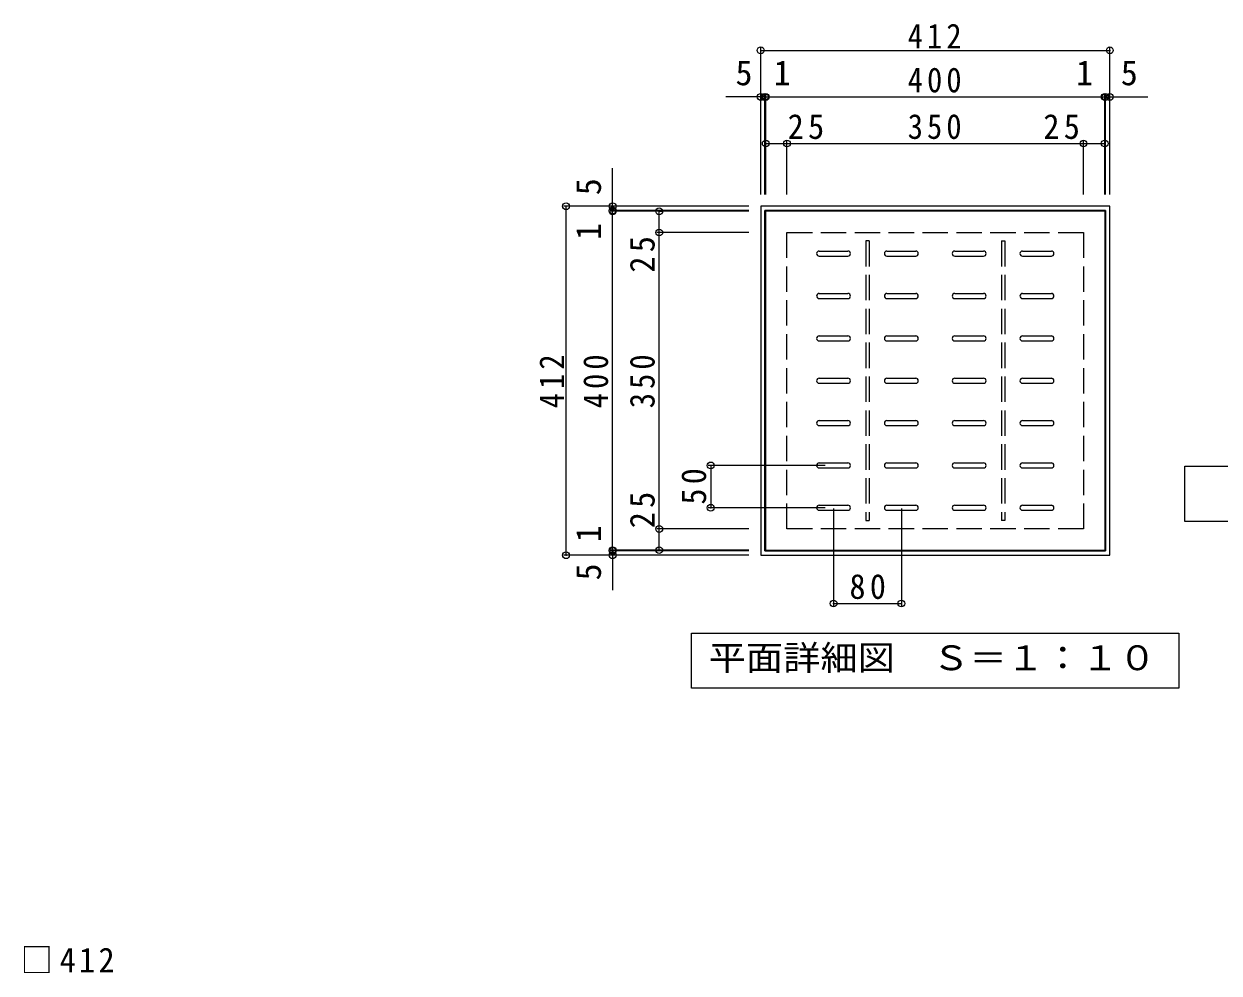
# Model space of a CAD drawing. Units: millimetres on the paper, enlarged 2 times, with parts at other scales. Extents: x -335 to 314, y -275 to 236.
# Drawn here: x -225.8 to 56.3, y 12 to 236.1 of the extents above; entities that cross this region are included whole.
import ezdxf
from ezdxf.enums import TextEntityAlignment as Align

# ---------------------------------------------------------------- set-up
doc = ezdxf.new("R2010")
doc.units = ezdxf.units.MM
doc.header["$LTSCALE"] = 2
doc.header["$PDMODE"] = 32
doc.header["$PDSIZE"] = 1.6
doc.linetypes.add('DASHED3', pattern=[4, 3, -1])
for name, color, linetype, lineweight in [('C-1', 2, 'Continuous', 9), ('C-2', 3, 'Continuous', 9), ('C-4', 7, 'Continuous', 9), ('C-5', 7, 'Continuous', 9), ('C-A', 3, 'Continuous', 9), ('C-B', 6, 'DASHED3', 9), ('D-4', 7, 'Continuous', 9)]:
    doc.layers.add(name, color=color, linetype=linetype, lineweight=lineweight)
doc.styles.add('ＭＳ ゴシック', font='')
doc.styles.get('ＭＳ ゴシック').set_extended_font_data('MS Gothic')

msp = doc.modelspace()

# ---------------------------------------------------------------- linework, layer by layer
at = {"layer": 'C-1'}
for p, q in [((30.511, 193.016), (-51.889, 193.016)), ((29.511, 192.016), (-50.889, 192.016)), ((-50.889, 111.616), (-50.889, 192.016)), ((29.511, 192.016), (29.511, 111.616)), ((30.511, 110.616), (30.511, 193.016)), ((-50.889, 111.616), (29.511, 111.616))]:
    msp.add_line(p, q, dxfattribs=at)
msp.add_lwpolyline([(-51.889, 193.016), (-51.889, 110.616), (30.511, 110.616)], dxfattribs=at)
at = {"layer": 'C-1', "linetype": 'DASHED3'}
msp.add_lwpolyline([(24.311, 116.816), (-45.689, 116.816), (-45.689, 186.816), (24.311, 186.816)], close=True, dxfattribs=at)
at = {"layer": 'C-2'}
for p, q in [((-50.689, 111.816), (-50.689, 191.816)), ((29.311, 191.816), (-50.689, 191.816)), ((29.311, 191.816), (29.311, 111.816)), ((-50.689, 111.816), (29.311, 111.816))]:
    msp.add_line(p, q, dxfattribs=at)
at = {"layer": 'C-4'}
for p, q in [((-51.889, 195.816), (-51.889, 230.416)), ((-51.889, 229.816), (30.511, 229.816)), ((30.511, 195.816), (30.511, 230.416)), ((-50.889, 218.816), (-60.153, 218.816)), ((-50.889, 195.816), (-50.889, 219.416)), ((-50.689, 218.816), (-50.889, 218.816)), ((-50.689, 195.816), (-50.689, 219.416)), ((-50.689, 218.816), (29.311, 218.816)), ((29.311, 195.816), (29.311, 219.416)), ((29.311, 218.816), (29.511, 218.816)), ((29.511, 195.816), (29.511, 219.416)), ((29.511, 218.816), (39.461, 218.816)), ((-50.689, 207.816), (-45.689, 207.816)), ((-45.689, 195.816), (-45.689, 208.416)), ((-45.689, 207.816), (24.311, 207.816)), ((24.311, 195.816), (24.311, 208.416)), ((-86.838, 192.016), (-86.838, 201.966)), ((-54.689, 193.016), (-98.438, 193.016)), ((-97.838, 110.616), (-97.838, 193.016)), ((-54.689, 192.016), (-87.438, 192.016)), ((-86.838, 191.816), (-86.838, 192.016)), ((-54.689, 191.816), (-87.438, 191.816)), ((-86.838, 111.816), (-86.838, 191.816)), ((-54.689, 186.816), (-76.438, 186.816)), ((-75.838, 116.816), (-75.838, 186.816)), ((-36.676, 131.816), (-64.289, 131.816)), ((-63.689, 131.816), (-63.689, 121.816)), ((-36.676, 121.816), (-64.289, 121.816)), ((-34.689, 121.639), (-34.689, 98.616)), ((-18.689, 121.639), (-18.689, 98.616)), ((-54.689, 116.816), (-76.438, 116.816)), ((-75.838, 111.816), (-75.838, 116.816)), ((-54.689, 110.616), (-98.438, 110.616)), ((-54.689, 111.816), (-87.438, 111.816)), ((-54.689, 111.616), (-87.438, 111.616)), ((-86.838, 111.816), (-86.838, 111.616)), ((-86.838, 111.616), (-86.838, 102.353)), ((-34.689, 99.216), (-18.689, 99.216))]:
    msp.add_line(p, q, dxfattribs=at)
for points in [[(24.311, 207.816), (29.311, 207.816), (29.311, 207.216)], [(-75.838, 186.816), (-75.838, 191.816), (-75.238, 191.816)]]:
    msp.add_lwpolyline(points, dxfattribs=at)
for p in [(-51.889, 229.816), (30.511, 229.816), (-51.889, 218.816), (-50.889, 218.816), (-50.689, 218.816), (29.311, 218.816), (29.511, 218.816), (30.511, 218.816), (-50.689, 207.816), (-45.689, 207.816), (24.311, 207.816), (29.311, 207.816), (-97.838, 193.016), (-86.838, 193.016), (-86.838, 192.016), (-86.838, 191.816), (-75.838, 191.816), (-75.838, 186.816), (-63.689, 131.816), (-63.689, 121.816), (-75.838, 116.816), (-97.838, 110.616), (-86.838, 111.816), (-86.838, 111.616), (-86.838, 110.616), (-75.838, 111.816), (-34.689, 99.216), (-18.689, 99.216)]:
    msp.add_point(p, dxfattribs=at)
at = {"layer": 'C-5'}
for p, q in [((-68.189, 92.216), (46.811, 92.216)), ((-68.189, 79.216), (-68.189, 92.216))]:
    msp.add_line(p, q, dxfattribs=at)
msp.add_lwpolyline([(48.22, 118.609), (48.22, 131.609), (163.22, 131.609), (163.22, 118.609)], close=True, dxfattribs=at)
msp.add_lwpolyline([(46.811, 92.216), (46.811, 79.216), (-68.189, 79.216)], dxfattribs=at)
at = {"layer": 'C-A'}
for p, q in [((-38.089, 182.416), (-31.289, 182.416)), ((-38.089, 181.216), (-31.289, 181.216)), ((-22.089, 182.416), (-15.289, 182.416)), ((-22.089, 181.216), (-15.289, 181.216)), ((-6.089, 182.416), (0.711, 182.416)), ((-6.089, 181.216), (0.711, 181.216)), ((9.911, 182.416), (16.711, 182.416)), ((9.911, 181.216), (16.711, 181.216)), ((-38.089, 172.416), (-31.289, 172.416)), ((-22.089, 172.416), (-15.289, 172.416)), ((-6.089, 172.416), (0.711, 172.416)), ((9.911, 172.416), (16.711, 172.416)), ((-38.089, 171.216), (-31.289, 171.216)), ((-22.089, 171.216), (-15.289, 171.216)), ((-6.089, 171.216), (0.711, 171.216)), ((9.911, 171.216), (16.711, 171.216)), ((-38.089, 162.416), (-31.289, 162.416)), ((-38.089, 161.216), (-31.289, 161.216)), ((-22.089, 162.416), (-15.289, 162.416)), ((-22.089, 161.216), (-15.289, 161.216)), ((-6.089, 162.416), (0.711, 162.416)), ((-6.089, 161.216), (0.711, 161.216)), ((9.911, 162.416), (16.711, 162.416)), ((9.911, 161.216), (16.711, 161.216)), ((-38.089, 152.416), (-31.289, 152.416)), ((-22.089, 152.416), (-15.289, 152.416)), ((-6.089, 152.416), (0.711, 152.416)), ((9.911, 152.416), (16.711, 152.416)), ((-38.089, 151.216), (-31.289, 151.216)), ((-22.089, 151.216), (-15.289, 151.216)), ((-6.089, 151.216), (0.711, 151.216)), ((9.911, 151.216), (16.711, 151.216)), ((-38.089, 142.416), (-31.289, 142.416)), ((-38.089, 141.216), (-31.289, 141.216)), ((-22.089, 142.416), (-15.289, 142.416)), ((-22.089, 141.216), (-15.289, 141.216)), ((-6.089, 142.416), (0.711, 142.416)), ((-6.089, 141.216), (0.711, 141.216)), ((9.911, 142.416), (16.711, 142.416)), ((9.911, 141.216), (16.711, 141.216)), ((-38.089, 132.416), (-31.289, 132.416)), ((-38.089, 131.216), (-31.289, 131.216)), ((-22.089, 132.416), (-15.289, 132.416)), ((-22.089, 131.216), (-15.289, 131.216)), ((-6.089, 132.416), (0.711, 132.416)), ((-6.089, 131.216), (0.711, 131.216)), ((9.911, 132.416), (16.711, 132.416)), ((9.911, 131.216), (16.711, 131.216)), ((-38.089, 122.416), (-31.289, 122.416)), ((-22.089, 122.416), (-15.289, 122.416)), ((-6.089, 122.416), (0.711, 122.416)), ((9.911, 122.416), (16.711, 122.416)), ((-38.089, 121.216), (-31.289, 121.216)), ((-22.089, 121.216), (-15.289, 121.216)), ((-6.089, 121.216), (0.711, 121.216)), ((9.911, 121.216), (16.711, 121.216))]:
    msp.add_line(p, q, dxfattribs=at)
for centre, start, end in [((-38.089, 181.816), 90, 270), ((-31.289, 181.816), 270, 90), ((-22.089, 181.816), 90, 270), ((-15.289, 181.816), 270, 90), ((-6.089, 181.816), 90, 270), ((0.711, 181.816), 270, 90), ((9.911, 181.816), 90, 270), ((16.711, 181.816), 270, 90), ((-38.089, 171.816), 90, 270), ((-31.289, 171.816), 270, 90), ((-22.089, 171.816), 90, 270), ((-15.289, 171.816), 270, 90), ((-6.089, 171.816), 90, 270), ((0.711, 171.816), 270, 90), ((9.911, 171.816), 90, 270), ((16.711, 171.816), 270, 90), ((-38.089, 161.816), 90, 270), ((-31.289, 161.816), 270, 90), ((-22.089, 161.816), 90, 270), ((-15.289, 161.816), 270, 90), ((-6.089, 161.816), 90, 270), ((0.711, 161.816), 270, 90), ((9.911, 161.816), 90, 270), ((16.711, 161.816), 270, 90), ((-38.089, 151.816), 90, 270), ((-31.289, 151.816), 270, 90), ((-22.089, 151.816), 90, 270), ((-15.289, 151.816), 270, 90), ((-6.089, 151.816), 90, 270), ((0.711, 151.816), 270, 90), ((9.911, 151.816), 90, 270), ((16.711, 151.816), 270, 90), ((-38.089, 141.816), 90, 270), ((-31.289, 141.816), 270, 90), ((-22.089, 141.816), 90, 270), ((-15.289, 141.816), 270, 90), ((-6.089, 141.816), 90, 270), ((0.711, 141.816), 270, 90), ((9.911, 141.816), 90, 270), ((16.711, 141.816), 270, 90), ((-38.089, 131.816), 90, 270), ((-31.289, 131.816), 270, 90), ((-22.089, 131.816), 90, 270), ((-15.289, 131.816), 270, 90), ((-6.089, 131.816), 90, 270), ((0.711, 131.816), 270, 90), ((9.911, 131.816), 90, 270), ((16.711, 131.816), 270, 90), ((-38.089, 121.816), 90, 270), ((-31.289, 121.816), 270, 90), ((-22.089, 121.816), 90, 270), ((-15.289, 121.816), 270, 90), ((-6.089, 121.816), 90, 270), ((0.711, 121.816), 270, 90), ((9.911, 121.816), 90, 270), ((16.711, 121.816), 270, 90)]:
    msp.add_arc(centre, 0.6, start, end, dxfattribs=at)
at = {"layer": 'C-B'}
for p, q in [((-27.089, 184.816), (-27.089, 118.816)), ((-26.289, 184.816), (-27.089, 184.816)), ((-26.289, 184.816), (-26.289, 118.816)), ((4.911, 184.816), (4.911, 118.816)), ((4.911, 184.816), (5.711, 184.816)), ((-27.089, 118.816), (-26.289, 118.816))]:
    msp.add_line(p, q, dxfattribs=at)
msp.add_lwpolyline([(5.711, 184.816), (5.711, 118.816), (4.911, 118.816)], dxfattribs=at)

# ---------------------------------------------------------------- texts
at = {"layer": 'C-4', "color": 2, "style": 'ＭＳ ゴシック'}
for s, p in [('5', (-57.828, 219.816)), ('1', (-48.815, 219.816)), ('1', (22.529, 219.816)), ('5', (33.11, 219.816))]:
    msp.add_text(s, height=5.865, dxfattribs=at).set_placement(p, align=Align.BOTTOM_LEFT)
for s, p in [('5', (-87.838, 195.615)), ('1', (-87.838, 185.035)), ('1', (-87.838, 113.69)), ('5', (-87.838, 104.678))]:
    msp.add_text(s, height=5.865, rotation=90, dxfattribs=at).set_placement(p, align=Align.BOTTOM_LEFT)
at = {"layer": 'C-4', "color": 2, "char_height": 5.865, "attachment_point": 7, "style": 'ＭＳ ゴシック'}
for s, insert in [('\\T1.27;\\W0.9;412', (-17.189, 230.259)), ('\\T1.27;\\W0.9;400', (-17.189, 219.816)), ('\\T1.27;\\W0.95;25', (-45.516, 208.816)), ('\\T1.27;\\W0.9;350', (-17.189, 208.816)), ('\\T1.27;\\W0.95;25', (14.835, 208.816)), ('\\T1.27;\\W0.95;80', (-30.939, 100.216))]:
    msp.add_mtext(s, dxfattribs=dict(at, insert=insert))
at = {"layer": 'C-4', "color": 2, "char_height": 5.865, "attachment_point": 7, "rotation": 90, "style": 'ＭＳ ゴシック'}
for s, insert in [('\\T1.27;\\W0.95;25', (-76.838, 177.34)), ('\\T1.27;\\W0.9;412', (-98.281, 145.316)), ('\\T1.27;\\W0.9;400', (-87.838, 145.316)), ('\\T1.27;\\W0.9;350', (-76.838, 145.316)), ('\\T1.27;\\W0.95;50', (-64.689, 122.566)), ('\\T1.27;\\W0.95;25', (-76.838, 116.99))]:
    msp.add_mtext(s, dxfattribs=dict(at, insert=insert))
at = {"layer": 'C-5', "color": 2, "style": 'ＭＳ ゴシック', "width": 1.1}
msp.add_text('平面詳細図\u3000Ｓ＝１：１０', height=5.865, dxfattribs=at).set_placement((-64.189, 81.716), align=Align.BOTTOM_LEFT)
at = {"layer": 'D-4', "color": 2, "insert": (-226.553, 11.957), "char_height": 5.865, "attachment_point": 7, "style": 'ＭＳ ゴシック'}
msp.add_mtext('\\T1.21;\\W0.95;□412', dxfattribs=at)

doc.saveas('drawing.dxf')
